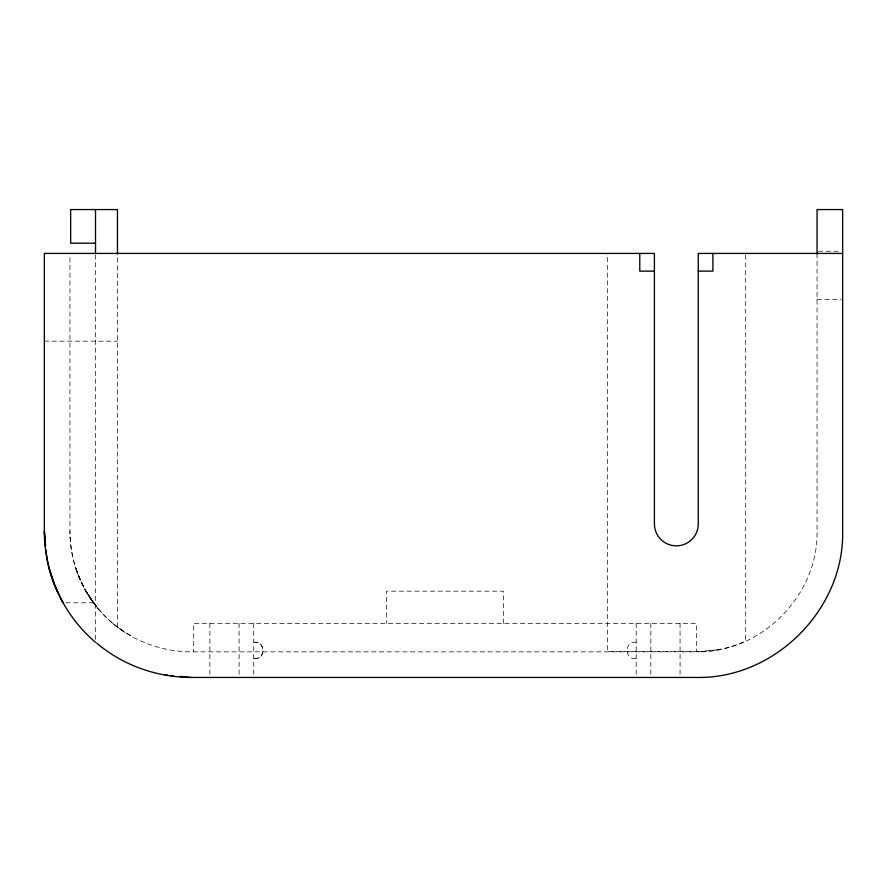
<?xml version="1.0" encoding="UTF-8"?>
<svg xmlns="http://www.w3.org/2000/svg" width="887" height="887" viewBox="0 0 887 887"><rect width="100%" height="100%" fill="white"/><g stroke="black" fill="none" stroke-linecap="round" stroke-linejoin="round"><path stroke-width="0.67" stroke-dasharray="4.43 3.33" d="M253.726 658.564C265.845 660.25 265.845 640.525 253.726 642.21M636.201 642.21C624.082 640.536 624.082 660.238 636.201 658.564M717.339 649.805L696.439 651.845L190.561 651.845C162.476 651.579 134.624 641.634 113.026 623.628A120.621 120.621 0 0 1 69.94 531.224L69.94 254.813M255.179 658.431C265.535 658.875 265.535 641.889 255.179 642.343M818.413 251.232L841.308 251.232M817.06 299.484L841.308 299.484M44.35 341.151L117.45 341.151M65.826 602.794L93.468 602.794L98.158 608.759L85.385 590.287L80.129 579.754L75.606 567.78L77.723 573.856M130.378 635.447L117.45 627.176L117.45 253.427M113.026 623.628L125.344 632.697C102.049 617.485 83.888 594.434 75.606 567.78M93.379 602.683L92.68 601.73M93.368 602.661L92.592 601.597L95.519 605.511L84.83 589.29M91.128 599.512L91.949 600.687M91.117 599.501C77.402 579.533 70.051 555.439 69.94 531.224M86.094 591.54L95.519 605.511L86.094 591.54L77.213 572.481M85.385 590.287L87.935 594.6M817.06 253.427L817.06 531.224C818.357 595.698 760.924 653.142 696.439 651.845L696.439 623.339L193.488 623.339L193.488 651.845M745.346 254.813L745.346 641.234A120.388 120.388 0 0 1 696.439 651.623L607.329 651.623L607.329 253.427M680.063 623.339L680.063 677.435M650.825 623.339L650.825 677.435M636.201 623.339L636.201 677.435M503.45 623.339L503.45 591.174L386.477 591.174L386.477 623.339M253.726 623.339L253.726 677.435M239.102 623.339L239.102 677.435M209.853 623.339L209.853 677.435M95.519 254.813L95.519 639.571"/><path stroke-width="1.33" d="M95.519 243.193L70.672 243.193L70.672 209.565L117.45 209.565L117.45 253.427M842.65 253.427L698.269 253.427L698.269 523.918A21.931 21.931 0 0 1 676.337 545.849A21.931 21.931 0 0 1 654.406 523.918L654.406 253.427L44.35 253.427L44.35 531.224A146.211 146.211 0 0 0 45.093 545.982M654.406 271.123L639.782 271.123L639.782 253.427M698.269 271.123L712.893 271.123L712.893 253.427M96.694 643.086C122.628 665.217 156.544 677.191 190.561 677.435L696.439 677.435C774.584 679.132 844.346 609.369 842.65 531.224L842.65 209.565L817.06 209.565L817.06 253.992M165.215 674.952L167.887 675.218M170.548 675.473L173.22 675.739M179.884 676.393L190.561 677.435M62.467 601.73L62.988 602.661M62.766 602.262C53.963 586.119 47.554 568.334 45.991 549.929M61.902 600.687L54.717 585.287L48.996 567.78M45.636 545.926L44.35 531.224L45.414 548.853M95.519 209.565L95.519 253.427M95.519 642.332A146.211 146.211 0 0 1 60.726 598.448M57.766 592.405A146.211 146.211 0 0 1 50.237 572.303M49.506 569.72A146.211 146.211 0 0 1 45.559 549.984"/></g></svg>
